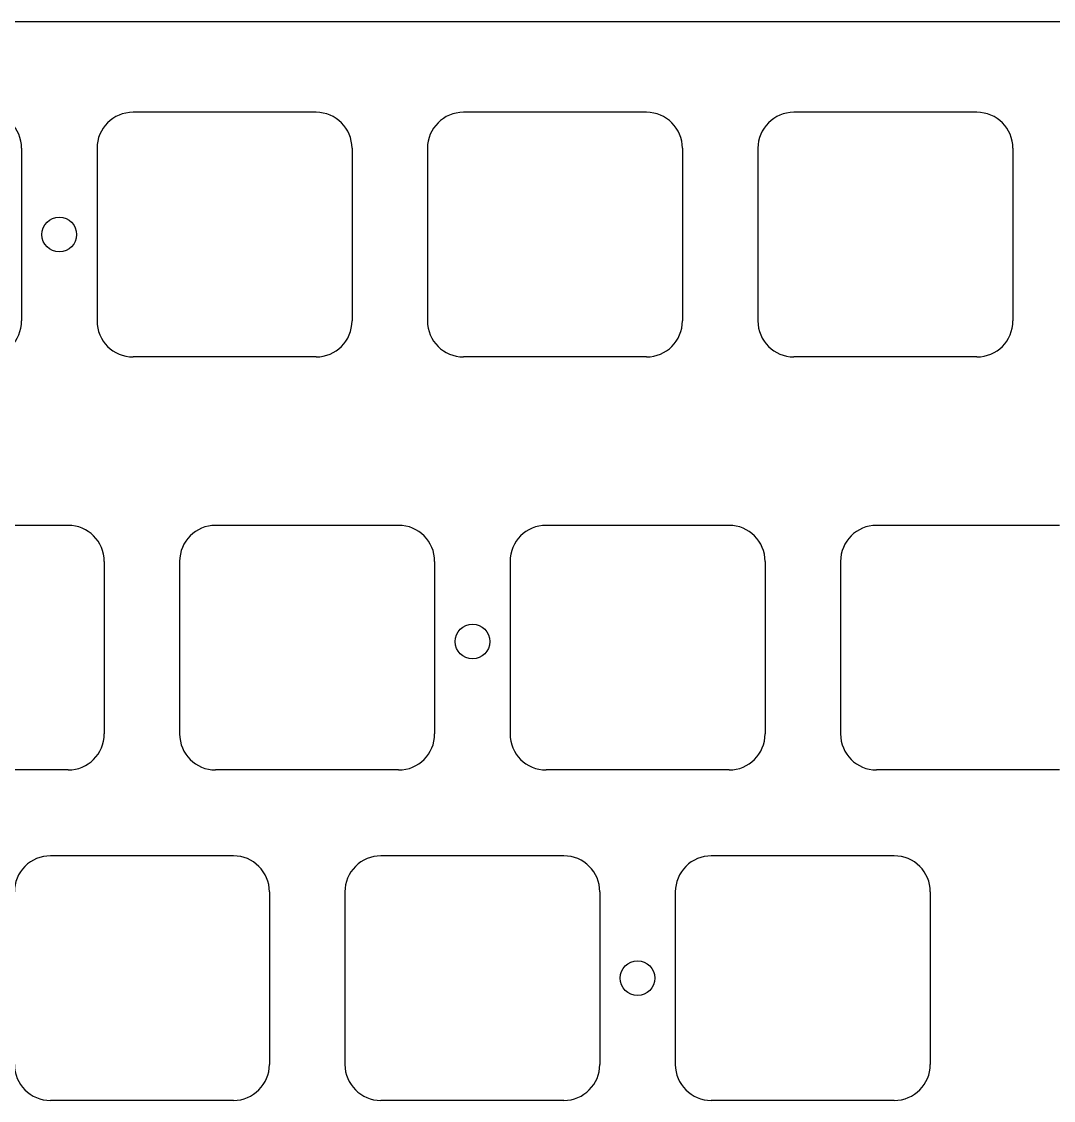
# Model space of a CAD drawing. Header units: millimetres. Extents: x -11 to 340, y -118 to 18.
# Drawn here: x 193.1 to 252.6, y -49.9 to 12.3 of the extents above; entities that cross this region are included whole.
import ezdxf

# ---------------------------------------------------------------- set-up
doc = ezdxf.new("R2010")
doc.units = ezdxf.units.MM
doc.header["$MEASUREMENT"] = 0
doc.layers.add('BLACK', color=7, linetype='CONTINUOUS')

msp = doc.modelspace()

# ---------------------------------------------------------------- linework, layer by layer
at = {"layer": 'BLACK', "linetype": 'Continuous'}
for p, q in [((172.55, 12.28), (300.3125, 12.28)), ((210.0625, 7.05), (199.512499, 7.05)), ((229.1125, 7.05), (218.562499, 7.05)), ((248.1625, 7.05), (237.612499, 7.05)), ((193.0875, 4.975), (193.0875, -4.975)), ((197.4375, 4.975), (197.4375, -4.975001)), ((212.1375, 4.975), (212.1375, -4.975)), ((216.4875, 4.975), (216.4875, -4.975001)), ((231.1875, 4.975), (231.1875, -4.975)), ((235.5375, 4.975), (235.5375, -4.975001)), ((250.2375, 4.975), (250.2375, -4.975)), ((210.0625, -7.05), (199.5125, -7.05)), ((229.1125, -7.05), (218.5625, -7.05)), ((248.1625, -7.05), (237.6125, -7.05)), ((195.775, -16.762501), (185.225, -16.762501)), ((214.825, -16.762501), (204.275, -16.762501)), ((233.875, -16.762501), (223.325, -16.762501)), ((252.925, -16.7625), (242.374999, -16.7625)), ((197.850001, -18.8375), (197.850001, -28.7875)), ((202.200001, -18.8375), (202.200001, -28.7875)), ((216.900001, -18.8375), (216.900001, -28.7875)), ((221.250001, -18.8375), (221.250001, -28.7875)), ((235.950001, -18.8375), (235.950001, -28.7875)), ((240.3, -18.8375), (240.3, -28.787501)), ((195.775, -30.862501), (185.225, -30.862501)), ((214.825, -30.862501), (204.275, -30.862501)), ((233.875, -30.862501), (223.325, -30.862501)), ((252.925, -30.8625), (242.375, -30.8625)), ((194.750001, -35.812502), (194.750001, -35.8125)), ((205.3, -35.8125), (194.750001, -35.8125)), ((213.800001, -35.812502), (213.800001, -35.8125)), ((224.35, -35.8125), (213.800001, -35.8125)), ((232.850001, -35.812502), (232.850001, -35.8125)), ((243.4, -35.8125), (232.850001, -35.8125)), ((207.375001, -37.8875), (207.375001, -47.8375)), ((211.725001, -37.8875), (211.725001, -47.8375)), ((226.425001, -37.8875), (226.425001, -47.8375)), ((230.775001, -37.8875), (230.775001, -47.8375)), ((245.475001, -37.8875), (245.475001, -47.8375)), ((205.300001, -49.9125), (194.75, -49.9125)), ((205.300001, -49.912501), (205.300001, -49.9125)), ((224.350001, -49.9125), (213.8, -49.9125)), ((224.350001, -49.912501), (224.350001, -49.9125)), ((243.400001, -49.9125), (232.85, -49.9125)), ((243.400001, -49.912501), (243.400001, -49.9125))]:
    msp.add_line(p, q, dxfattribs=at)
at = {"layer": 'BLACK'}
for centre in [(195.2625, 0), (219.0842, -23.4625), (228.6, -42.8625)]:
    msp.add_circle(centre, 1, dxfattribs=at)
for centre, radius, start, end in [((191.0125, 4.975), 2.075, 0, 90), ((199.512504, 4.974996), 2.075004, 90.00013806, 179.99988955), ((210.0625, 4.975), 2.075, 0, 90), ((218.562504, 4.974996), 2.075004, 90.00013806, 179.99988955), ((229.1125, 4.975), 2.075, 0, 90), ((237.612504, 4.974996), 2.075004, 90.00013806, 179.99988955), ((248.1625, 4.975), 2.075, 0, 90), ((191.0125, -4.975), 2.075, 270, 0), ((199.512502, -4.974998), 2.075002, 180.00008284, 269.99994478), ((210.0625, -4.975), 2.075, 270, 0), ((218.562502, -4.974998), 2.075002, 180.00008284, 269.99994478), ((229.1125, -4.975), 2.075, 270, 0), ((237.612502, -4.974998), 2.075002, 180.00008284, 269.99994478), ((248.1625, -4.975), 2.075, 270, 0), ((195.775, -18.8375), 2.074999, 0, 90), ((204.275, -18.8375), 2.074999, 90, 180), ((214.825, -18.8375), 2.074999, 0, 90), ((223.325, -18.8375), 2.074999, 90, 180), ((233.875, -18.8375), 2.074999, 0, 90), ((242.375004, -18.837504), 2.075004, 90.00013806, 179.99988955), ((195.775, -28.7875), 2.075001, 270, 0), ((204.275, -28.7875), 2.075001, 180, 270), ((214.825, -28.7875), 2.075001, 270, 0), ((223.325, -28.7875), 2.075001, 180, 270), ((233.875, -28.7875), 2.075001, 270, 0), ((242.375002, -28.787498), 2.075002, 180.00008284, 269.99994478), ((194.75, -37.8875), 2.074999, 89.99997239, 180), ((205.3, -37.8875), 2.075, 0, 90), ((213.8, -37.8875), 2.074999, 89.99997239, 180), ((224.35, -37.8875), 2.075, 0, 90), ((232.85, -37.8875), 2.074999, 89.99997239, 180), ((243.4, -37.8875), 2.075, 0, 90), ((194.75, -47.8375), 2.075, 180, 270), ((205.3, -47.8375), 2.075001, 270.00002761, 0), ((213.8, -47.8375), 2.075, 180, 270), ((224.35, -47.8375), 2.075001, 270.00002761, 0), ((232.85, -47.8375), 2.075, 180, 270), ((243.4, -47.8375), 2.075001, 270.00002761, 0)]:
    msp.add_arc(centre, radius, start, end, dxfattribs=at)

doc.saveas('drawing.dxf')
